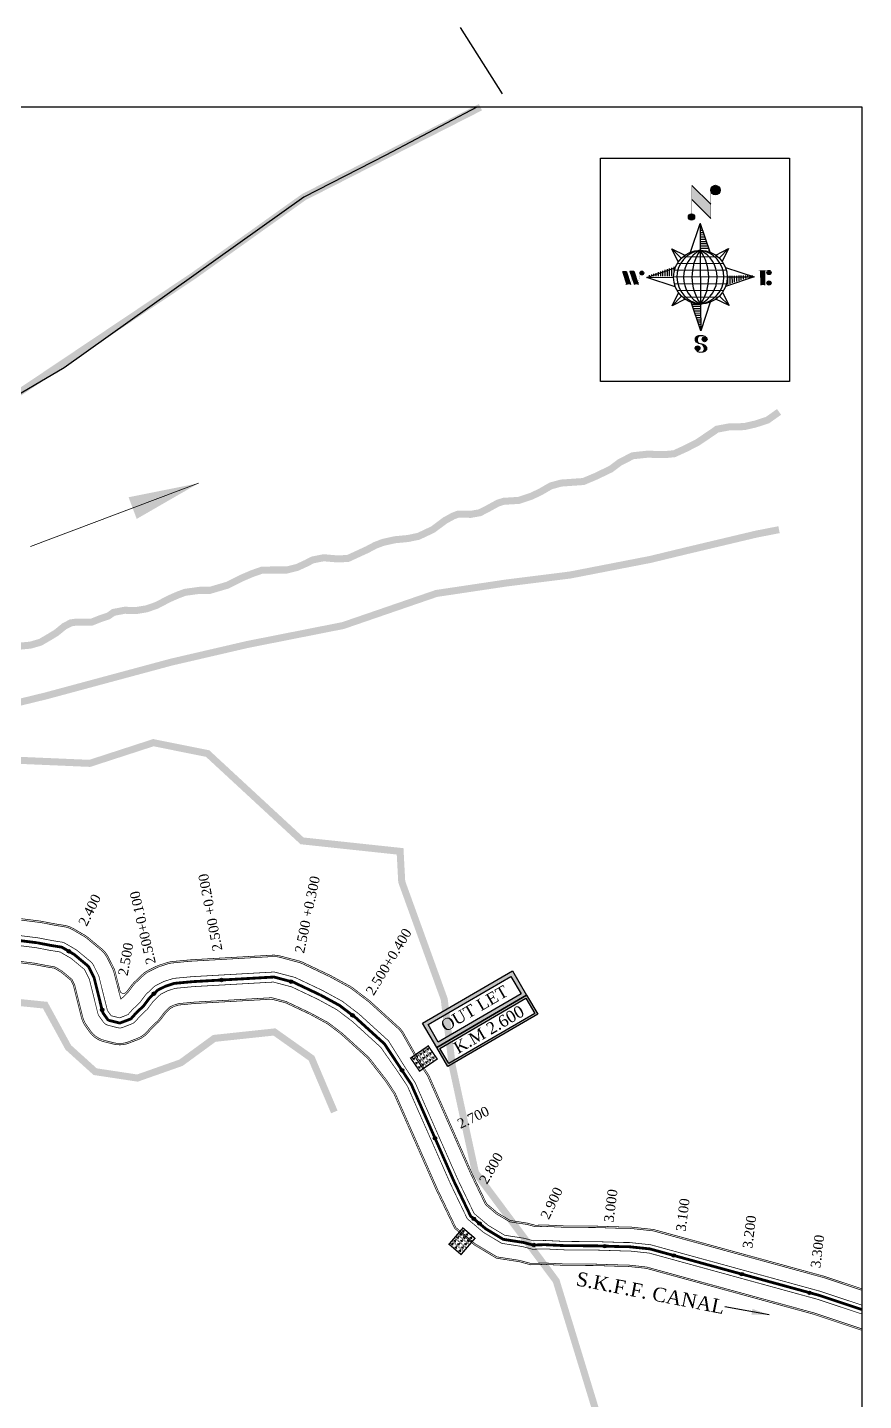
# Model space of a CAD drawing. Header units: inches. Extents: x 315700 to 320440, y 1600699 to 1604147.
# Drawn here: x 319252 to 320440, y 1602196 to 1604147 of the extents above; entities that cross this region are included whole.
import ezdxf

# ---------------------------------------------------------------- set-up
doc = ezdxf.new("R2010")
doc.units = ezdxf.units.IN
doc.header["$MEASUREMENT"] = 0
doc.header["$PDMODE"] = 32
doc.header["$PDSIZE"] = 5
doc.linetypes.add('ACAD_ISO03W100', pattern=[30, 12, -18])
doc.linetypes.add('BORDER', pattern=[1.75, 0.5, -0.25, 0.5, -0.25, 0, -0.25])
for name, color, linetype in [('AQUADUCT', 1, 'Continuous'), ('bed with', 5, 'Continuous'), ('BLOCK', 7, 'Continuous'), ('bord', 1, 'Continuous'), ('C LINE COO', 6, 'Continuous'), ('cahnige', 7, 'Continuous'), ('laying', 4, 'Continuous'), ('lining', 4, 'Continuous'), ('NALA', 4, 'Continuous'), ('top of bund', 1, 'Continuous'), ('VILLAGE BOUNDARY', 6, 'Continuous'), ('WATER_BODY', 4, 'Continuous'), ('ZSTU', 7, 'Continuous')]:
    doc.layers.add(name, color=color, linetype=linetype)
doc.layers.add('VILL_BOUNDARY', color=6, linetype='BORDER', lineweight=30)
doc.styles.add('5mm', font='times.ttf', dxfattribs={"height": 3})
doc.styles.get("Standard").update_dxf_attribs({"font": 'arial.ttf'})
doc.dimstyles.get("Standard").update_dxf_attribs({"dimtxt": 0.18, "dimasz": 0.18, "dimexe": 0.18, "dimexo": 0.0625, "dimgap": 0.09, "dimtad": 0, "dimtih": 1, "dimtoh": 1, "dimdec": 4, "dimzin": 0, "dimdsep": 46, "dimtxsty": 'Standard', "dimcen": 0.09, "dimadec": 0, "dimazin": 0, "dimtfac": 1, "dimtdec": 4, "dimtofl": 0, "dimtmove": 0, "dimatfit": 3, "dimfxl": 1, "dimtolj": 1, "dimtzin": 0, "dimarcsym": 0})
pattern_1 = [(267.297113149, (-8720374.938, 50637915.138), (10.5367255337, -0.497431438), [])]
pattern_2 = [(357.297113149, (-8720374.938, 50637915.138), (0.497431438, 10.5367255337), [])]

# ---------------------------------------------------------------- blocks, each defined once
blk = doc.blocks.new('IN')
at = {"layer": 'ZSTU'}
for points in [[(319839.5, 1602417.4), (319839.6, 1602417.3), (319839.5, 1602417.1), (319839.3, 1602417.3)], [(319839.5, 1602411.6), (319839.6, 1602411.5), (319839.5, 1602411.3), (319839.3, 1602411.5)], [(319839.5, 1602405.5), (319839.6, 1602405.4), (319839.5, 1602405.2), (319839.3, 1602405.4)], [(319839.5, 1602399.3), (319839.6, 1602399.1), (319839.5, 1602398.9), (319839.3, 1602399.1)], [(319846.6, 1602417.4), (319846.8, 1602417.3), (319846.6, 1602417.1), (319846.4, 1602417.3)], [(319846.6, 1602411.6), (319846.8, 1602411.5), (319846.6, 1602411.3), (319846.4, 1602411.5)], [(319846.6, 1602405.5), (319846.8, 1602405.4), (319846.6, 1602405.2), (319846.4, 1602405.4)], [(319846.6, 1602399.3), (319846.8, 1602399.1), (319846.6, 1602398.9), (319846.4, 1602399.1)], [(319853.9, 1602417.4), (319854.1, 1602417.3), (319853.9, 1602417.1), (319853.7, 1602417.3)], [(319853.9, 1602411.6), (319854.1, 1602411.5), (319853.9, 1602411.3), (319853.7, 1602411.5)], [(319853.9, 1602405.5), (319854.1, 1602405.4), (319853.9, 1602405.2), (319853.7, 1602405.4)], [(319853.9, 1602399.3), (319854.1, 1602399.1), (319853.9, 1602398.9), (319853.7, 1602399.1)], [(319839.5, 1602393.2), (319839.6, 1602393), (319839.5, 1602392.8), (319839.3, 1602393)], [(319846.6, 1602393.2), (319846.8, 1602393), (319846.6, 1602392.8), (319846.4, 1602393)], [(319853.9, 1602393.2), (319854.1, 1602393), (319853.9, 1602392.8), (319853.7, 1602393)]]:
    blk.add_hatch(color=4, dxfattribs=at).paths.add_polyline_path(points)
at = {"layer": 'ZSTU', "color": 9, "const_width": 2}
blk.add_lwpolyline([(319836.1, 1602418.7), (319858.6, 1602418.7), (319858.6, 1602388.4), (319836.1, 1602388.4)], close=True, dxfattribs=at)
at = {"layer": 'ZSTU', "color": 8, "const_width": 0.5}
for points in [[(319836.1, 1602413.3), (319858.6, 1602413.3)], [(319836.1, 1602412), (319858.6, 1602412)], [(319836.1, 1602407.2), (319858.6, 1602407.2)], [(319836.1, 1602406.1), (319858.6, 1602406.1)], [(319836.1, 1602400.9), (319858.6, 1602400.9)], [(319836.1, 1602399.9), (319858.6, 1602399.9)], [(319836.1, 1602395), (319858.6, 1602395)], [(319836.1, 1602393.8), (319858.6, 1602393.8)]]:
    blk.add_lwpolyline(points, dxfattribs=at)
at = {"layer": 'ZSTU', "color": 4, "const_width": 0.5}
for points in [[(319839.5, 1602417.1), (319838.5, 1602416.1)], [(319839.5, 1602411.3), (319838.5, 1602410.3)], [(319839.5, 1602405.2), (319838.5, 1602404.2)], [(319839.5, 1602398.9), (319838.5, 1602397.9)], [(319839.5, 1602417.1), (319840.5, 1602416.1)], [(319839.5, 1602414.2), (319839.5, 1602416.7)], [(319839.5, 1602411.3), (319840.5, 1602410.3)], [(319839.5, 1602408.4), (319839.5, 1602410.9)], [(319839.5, 1602405.2), (319840.5, 1602404.2)], [(319839.5, 1602402.3), (319839.5, 1602404.9)], [(319839.5, 1602398.9), (319840.5, 1602397.9)], [(319839.5, 1602396.1), (319839.5, 1602398.6)], [(319846.6, 1602417.1), (319845.6, 1602416.1)], [(319846.6, 1602411.3), (319845.6, 1602410.3)], [(319846.6, 1602405.2), (319845.6, 1602404.2)], [(319846.6, 1602398.9), (319845.6, 1602397.9)], [(319846.6, 1602417.1), (319847.7, 1602416.1)], [(319846.6, 1602411.3), (319847.7, 1602410.3)], [(319846.6, 1602405.2), (319847.7, 1602404.2)], [(319846.6, 1602398.9), (319847.7, 1602397.9)], [(319846.6, 1602414.2), (319846.6, 1602416.7)], [(319846.6, 1602408.4), (319846.6, 1602410.9)], [(319846.6, 1602402.3), (319846.6, 1602404.9)], [(319846.6, 1602396.1), (319846.6, 1602398.6)], [(319853.9, 1602417.1), (319852.9, 1602416.1)], [(319853.9, 1602411.3), (319852.9, 1602410.3)], [(319853.9, 1602405.2), (319852.9, 1602404.2)], [(319853.9, 1602398.9), (319852.9, 1602397.9)], [(319853.9, 1602417.1), (319855, 1602416.1)], [(319853.9, 1602414.2), (319853.9, 1602416.7)], [(319853.9, 1602411.3), (319855, 1602410.3)], [(319853.9, 1602408.4), (319853.9, 1602410.9)], [(319853.9, 1602405.2), (319855, 1602404.2)], [(319853.9, 1602402.3), (319853.9, 1602404.9)], [(319853.9, 1602398.9), (319855, 1602397.9)], [(319853.9, 1602396.1), (319853.9, 1602398.6)], [(319839.5, 1602392.8), (319838.5, 1602391.9)], [(319839.5, 1602392.8), (319840.5, 1602391.8)], [(319839.5, 1602390), (319839.5, 1602392.5)], [(319846.6, 1602392.8), (319845.6, 1602391.9)], [(319846.6, 1602392.8), (319847.7, 1602391.8)], [(319846.6, 1602390), (319846.6, 1602392.5)], [(319853.9, 1602392.8), (319852.9, 1602391.9)], [(319853.9, 1602392.8), (319855, 1602391.8)], [(319853.9, 1602390), (319853.9, 1602392.5)]]:
    blk.add_lwpolyline(points, dxfattribs=at)
at = {"layer": 'ZSTU', "color": 4}
for points in [[(319838.2, 1602415.2), (319838.2, 1602415.8)], [(319838.2, 1602409.4), (319838.2, 1602410)], [(319838.2, 1602403.3), (319838.2, 1602403.9)], [(319838.5, 1602414.2), (319838.5, 1602414.8)], [(319838.5, 1602408.4), (319838.5, 1602409)], [(319838.5, 1602402.3), (319838.5, 1602402.9)], [(319838.7, 1602409.4), (319838.7, 1602410)], [(319838.7, 1602403.3), (319838.7, 1602403.9)], [(319839.5, 1602417.4), (319839.6, 1602417.3), (319839.5, 1602417.1), (319839.3, 1602417.3), (319839.5, 1602417.4)], [(319839.5, 1602411.6), (319839.6, 1602411.5), (319839.5, 1602411.3), (319839.3, 1602411.5), (319839.5, 1602411.6)], [(319839.5, 1602405.5), (319839.6, 1602405.4), (319839.5, 1602405.2), (319839.3, 1602405.4), (319839.5, 1602405.5)], [(319839.5, 1602399.3), (319839.6, 1602399.1), (319839.5, 1602398.9), (319839.3, 1602399.1), (319839.5, 1602399.3)], [(319840, 1602415.2), (319840, 1602415.8)], [(319840, 1602409.4), (319840, 1602410)], [(319840, 1602403.3), (319840, 1602403.9)], [(319840.4, 1602414.3), (319840.4, 1602414.9)], [(319840.4, 1602408.5), (319840.4, 1602409.1)], [(319840.4, 1602402.4), (319840.4, 1602403)], [(319840.7, 1602415.3), (319840.7, 1602415.9)], [(319840.7, 1602409.5), (319840.7, 1602410.1)], [(319840.7, 1602403.4), (319840.7, 1602404)], [(319845.4, 1602415.2), (319845.4, 1602415.8)], [(319845.4, 1602409.4), (319845.4, 1602410)], [(319845.4, 1602403.3), (319845.4, 1602403.9)], [(319845.6, 1602414.2), (319845.6, 1602414.8)], [(319845.6, 1602408.4), (319845.6, 1602409)], [(319845.6, 1602402.3), (319845.6, 1602402.9)], [(319845.8, 1602415.2), (319845.8, 1602415.7)], [(319845.8, 1602409.4), (319845.8, 1602410)], [(319845.8, 1602403.3), (319845.8, 1602403.9)], [(319846.6, 1602417.4), (319846.8, 1602417.3), (319846.6, 1602417.1), (319846.4, 1602417.3), (319846.6, 1602417.4)], [(319846.6, 1602411.6), (319846.8, 1602411.5), (319846.6, 1602411.3), (319846.4, 1602411.5), (319846.6, 1602411.6)], [(319846.6, 1602405.5), (319846.8, 1602405.4), (319846.6, 1602405.2), (319846.4, 1602405.4), (319846.6, 1602405.5)], [(319846.6, 1602399.3), (319846.8, 1602399.1), (319846.6, 1602398.9), (319846.4, 1602399.1), (319846.6, 1602399.3)], [(319847.1, 1602415.2), (319847.1, 1602415.8)], [(319847.1, 1602409.4), (319847.1, 1602410)], [(319847.1, 1602403.3), (319847.1, 1602403.9)], [(319847.5, 1602414.3), (319847.5, 1602414.9)], [(319847.5, 1602408.5), (319847.5, 1602409.1)], [(319847.5, 1602402.4), (319847.5, 1602403)], [(319847.8, 1602415.3), (319847.8, 1602415.9)], [(319847.8, 1602409.5), (319847.8, 1602410.1)], [(319847.8, 1602403.4), (319847.8, 1602404)], [(319852.6, 1602415.2), (319852.6, 1602415.8)], [(319852.6, 1602409.4), (319852.6, 1602410)], [(319852.6, 1602403.3), (319852.6, 1602403.9)], [(319852.9, 1602414.2), (319852.9, 1602414.8)], [(319852.9, 1602408.4), (319852.9, 1602409)], [(319852.9, 1602402.3), (319852.9, 1602402.9)], [(319853.1, 1602415.2), (319853.1, 1602415.7)], [(319853.1, 1602409.4), (319853.1, 1602410)], [(319853.1, 1602403.3), (319853.1, 1602403.9)], [(319853.9, 1602417.4), (319854.1, 1602417.3), (319853.9, 1602417.1), (319853.7, 1602417.3), (319853.9, 1602417.4)], [(319853.9, 1602411.6), (319854.1, 1602411.5), (319853.9, 1602411.3), (319853.7, 1602411.5), (319853.9, 1602411.6)], [(319853.9, 1602405.5), (319854.1, 1602405.4), (319853.9, 1602405.2), (319853.7, 1602405.4), (319853.9, 1602405.5)], [(319853.9, 1602399.3), (319854.1, 1602399.1), (319853.9, 1602398.9), (319853.7, 1602399.1), (319853.9, 1602399.3)], [(319854.4, 1602415.2), (319854.4, 1602415.8)], [(319854.4, 1602409.4), (319854.4, 1602410)], [(319854.4, 1602403.3), (319854.4, 1602403.9)], [(319854.8, 1602414.3), (319854.8, 1602414.9)], [(319854.8, 1602408.5), (319854.8, 1602409.1)], [(319854.8, 1602402.4), (319854.8, 1602403)], [(319855.1, 1602415.3), (319855.1, 1602415.9)], [(319855.1, 1602409.5), (319855.1, 1602410.1)], [(319855.1, 1602403.4), (319855.1, 1602404)], [(319838.2, 1602397), (319838.2, 1602397.6)], [(319838.2, 1602391), (319838.2, 1602391.6)], [(319838.5, 1602396.1), (319838.5, 1602396.7)], [(319838.5, 1602390), (319838.5, 1602390.6)], [(319838.7, 1602397), (319838.7, 1602397.6)], [(319838.7, 1602390.9), (319838.7, 1602391.5)], [(319839.5, 1602393.2), (319839.6, 1602393), (319839.5, 1602392.8), (319839.3, 1602393), (319839.5, 1602393.2)], [(319840, 1602397), (319840, 1602397.6)], [(319840, 1602391), (319840, 1602391.6)], [(319840.4, 1602396.2), (319840.4, 1602396.7)], [(319840.4, 1602390.1), (319840.4, 1602390.7)], [(319840.7, 1602397.1), (319840.7, 1602397.7)], [(319840.7, 1602391.1), (319840.7, 1602391.7)], [(319845.4, 1602397), (319845.4, 1602397.6)], [(319845.4, 1602391), (319845.4, 1602391.6)], [(319845.6, 1602396.1), (319845.6, 1602396.7)], [(319845.6, 1602390), (319845.6, 1602390.6)], [(319845.8, 1602397), (319845.8, 1602397.6)], [(319845.8, 1602390.9), (319845.8, 1602391.5)], [(319846.6, 1602393.2), (319846.8, 1602393), (319846.6, 1602392.8), (319846.4, 1602393), (319846.6, 1602393.2)], [(319847.1, 1602397), (319847.1, 1602397.6)], [(319847.1, 1602391), (319847.1, 1602391.6)], [(319847.5, 1602396.2), (319847.5, 1602396.7)], [(319847.5, 1602390.1), (319847.5, 1602390.7)], [(319847.8, 1602397.1), (319847.8, 1602397.7)], [(319847.8, 1602391.1), (319847.8, 1602391.7)], [(319852.6, 1602397), (319852.6, 1602397.6)], [(319852.6, 1602391), (319852.6, 1602391.6)], [(319852.9, 1602396.1), (319852.9, 1602396.7)], [(319852.9, 1602390), (319852.9, 1602390.6)], [(319853.1, 1602397), (319853.1, 1602397.6)], [(319853.1, 1602390.9), (319853.1, 1602391.5)], [(319853.9, 1602393.2), (319854.1, 1602393), (319853.9, 1602392.8), (319853.7, 1602393), (319853.9, 1602393.2)], [(319854.4, 1602397), (319854.4, 1602397.6)], [(319854.4, 1602391), (319854.4, 1602391.6)], [(319854.8, 1602396.2), (319854.8, 1602396.7)], [(319854.8, 1602390.1), (319854.8, 1602390.7)], [(319855.1, 1602397.1), (319855.1, 1602397.7)], [(319855.1, 1602391.1), (319855.1, 1602391.7)]]:
    blk.add_lwpolyline(points, dxfattribs=at)
blk = doc.blocks.new('*X42')
at = {"color": 0, "linetype": 'Continuous'}
for p, q in [((6321.56, 239.21), (6322.58, 240.23)), ((6321.57, 239.39), (6322.52, 240.35)), ((6321.58, 239.58), (6322.47, 240.46)), ((6321.59, 239.95), (6322.35, 240.7)), ((6321.59, 239.76), (6322.41, 240.58)), ((6321.6, 240.13), (6322.29, 240.82)), ((6321.61, 240.32), (6322.32, 241.03)), ((6321.62, 240.5), (6322.34, 241.22)), ((6321.67, 239.14), (6322.64, 240.11)), ((6321.76, 239.05), (6322.69, 239.99)), ((6321.77, 240.83), (6322.36, 241.41)), ((6321.84, 238.96), (6322.78, 239.9)), ((6321.93, 238.86), (6322.87, 239.81)), ((6322.01, 238.77), (6322.96, 239.72)), ((6322.08, 241.31), (6322.37, 241.61)), ((6322.1, 238.68), (6323.05, 239.64)), ((6322.18, 238.59), (6323.14, 239.55)), ((6322.27, 238.5), (6323.23, 239.46)), ((6322.41, 238.46), (6323.32, 239.37)), ((6322.54, 238.41), (6323.44, 239.31)), ((6322.67, 238.37), (6323.56, 239.26)), ((6322.8, 238.32), (6323.68, 239.2)), ((6322.93, 238.28), (6323.8, 239.15)), ((6323.06, 238.23), (6323.92, 239.09)), ((6323.19, 238.18), (6324.04, 239.03)), ((6323.33, 238.15), (6324.16, 238.98)), ((6323.5, 238.14), (6324.28, 238.92)), ((6323.67, 238.13), (6324.39, 238.85)), ((6323.83, 238.12), (6324.56, 238.84)), ((6324.1, 238.21), (6324.73, 238.84)), ((6324.34, 238.27), (6324.9, 238.83)), ((6324.59, 238.34), (6325.07, 238.82)), ((6324.83, 238.41), (6325.24, 238.81)), ((6325.08, 238.48), (6325.41, 238.81)), ((6325.4, 238.63), (6325.57, 238.8))]:
    blk.add_line(p, q, dxfattribs=at)
blk = doc.blocks.new('*X41')
at = {"color": 0, "linetype": 'Continuous'}
for p, q in [((6324.43, 240.3), (6324.53, 240.41)), ((6324.56, 240.26), (6324.76, 240.46)), ((6324.7, 240.22), (6325, 240.52)), ((6324.83, 240.18), (6325.23, 240.57)), ((6324.97, 240.14), (6325.45, 240.62)), ((6325.1, 240.1), (6325.63, 240.62)), ((6325.23, 240.05), (6325.8, 240.62)), ((6325.34, 239.97), (6325.98, 240.62)), ((6325.44, 239.9), (6326.1, 240.56)), ((6325.54, 239.83), (6326.22, 240.51)), ((6325.65, 239.75), (6326.35, 240.46)), ((6325.75, 239.68), (6326.47, 240.4)), ((6325.85, 239.61), (6326.59, 240.35)), ((6325.95, 239.53), (6326.72, 240.3)), ((6326.04, 239.44), (6326.84, 240.24)), ((6326.12, 239.35), (6326.96, 240.19)), ((6326.21, 239.25), (6327.06, 240.1)), ((6326.29, 239.16), (6327.14, 240.01)), ((6326.38, 239.07), (6327.22, 239.91)), ((6326.46, 238.98), (6327.3, 239.81)), ((6326.55, 238.89), (6327.38, 239.72)), ((6326.63, 238.8), (6327.46, 239.62)), ((6326.72, 238.7), (6327.54, 239.52)), ((6326.79, 238.6), (6327.62, 239.43)), ((6326.79, 236.48), (6327.35, 237.04)), ((6326.84, 238.47), (6327.7, 239.33)), ((6326.88, 238.34), (6327.78, 239.23)), ((6326.92, 236.78), (6327.58, 237.45)), ((6326.93, 238.21), (6327.85, 239.13)), ((6326.98, 238.08), (6327.85, 238.95)), ((6327, 237.93), (6327.84, 238.77)), ((6327.01, 237.76), (6327.84, 238.59)), ((6327.02, 237.6), (6327.84, 238.41)), ((6327.03, 237.43), (6327.83, 238.23)), ((6327.04, 237.26), (6327.83, 238.05)), ((6327.05, 237.09), (6327.81, 237.85))]:
    blk.add_line(p, q, dxfattribs=at)
blk = doc.blocks.new('H')
at = {"layer": 'bord', "extrusion": (0.000427885, 0.004792, 0.999988)}
h = blk.add_hatch(dxfattribs=at)
h.set_pattern_fill('LINE', color=8, scale=84.387686, angle=-2.70289, style=0)
h.set_pattern_definition(pattern_2)
h.paths.add_polyline_path([(-492.5, 785.6, -0.090992), (-448, 775.2), (-486.5, 912)])
h = blk.add_hatch(dxfattribs=at)
h.set_pattern_fill('LINE', color=8, scale=84.387686, angle=-92.70289, style=0)
h.set_pattern_definition(pattern_1)
h.paths.add_polyline_path([(-624.9, 665.1, -0.090992), (-614.5, 709.6), (-751.3, 671.1)])
h = blk.add_hatch(dxfattribs=at)
h.set_pattern_fill('LINE', color=8, scale=84.387686, angle=-92.70289, style=0)
h.set_pattern_definition(pattern_1)
h.paths.add_polyline_path([(-245.6, 647.2), (-372, 653.2, -0.090992), (-382.4, 608.7)])
h = blk.add_hatch(dxfattribs=at)
h.set_pattern_fill('LINE', color=8, scale=84.387686, angle=-2.70289, style=0)
h.set_pattern_definition(pattern_2)
h.paths.add_polyline_path([(-504.4, 532.7, -0.090992), (-548.9, 543.1), (-510.4, 406.3)])
for p, q in [((-516.2, 1087.1, -1217.1), (-431.5, 994, -1216.7)), ((-519.4, 1020.4, -1216.8), (-434.7, 927.3, -1216.4)), ((-538.3, 773.7, -1215.6), (-487, 906.2, -1216.3)), ((-487, 906.2, -1216.3), (-493, 779.8, -1215.7)), ((-487, 906.2, -1216.3), (-448.5, 769.4, -1215.7)), ((-626.7, 793.8, -1215.7), (-566.8, 760.2, -1215.6)), ((-626.7, 793.8, -1215.7), (-584.1, 747, -1215.5)), ((-598.9, 731, -1215.4), (-626.7, 793.8, -1215.7)), ((-421.3, 753.3, -1215.6), (-358.5, 781.1, -1215.7)), ((-358.5, 781.1, -1215.7), (-405.3, 738.5, -1215.5)), ((-358.5, 781.1, -1215.7), (-392.1, 721.2, -1215.4)), ((-864.7, 700.9, -1215.1), (-846.9, 637.7, -1214.9)), ((-846.9, 700.1, -1215.1), (-829.1, 636.9, -1214.9)), ((-829.1, 699.2, -1215.2), (-811.3, 636, -1214.9)), ((-829.1, 699.2, -1215.2), (-811.3, 698.4, -1215.2)), ((-811.3, 698.4, -1215.2), (-793.5, 635.2, -1214.9)), ((-751.8, 665.3, -1215), (-615, 703.8, -1215.3)), ((-751.8, 665.3, -1215), (-625.4, 659.3, -1215)), ((-619.3, 614, -1214.8), (-751.8, 665.3, -1215)), ((-378.6, 692.6, -1215.3), (-246.1, 641.4, -1215.1)), ((-372.5, 647.4, -1215.1), (-246.1, 641.4, -1215.1)), ((-213.5, 669.3, -1215.3), (-216.7, 600.8, -1214.9)), ((-197.2, 599.9, -1214.9), (-193.9, 668.4, -1215.3)), ((-639.4, 525.6, -1214.4), (-605.8, 585.5, -1214.7)), ((-246.1, 641.4, -1215.1), (-382.9, 602.9, -1214.9)), ((-639.4, 525.6, -1214.4), (-592.6, 568.1, -1214.6)), ((-576.6, 553.3, -1214.6), (-639.4, 525.6, -1214.4)), ((-510.9, 400.5, -1213.9), (-549.4, 537.2, -1214.5)), ((-459.6, 533, -1214.5), (-510.9, 400.5, -1213.9)), ((-504.9, 526.9, -1214.5), (-510.9, 400.5, -1213.9)), ((-371.2, 512.9, -1214.5), (-431.1, 546.5, -1214.6)), ((-371.2, 512.9, -1214.5), (-413.8, 559.7, -1214.7)), ((-399, 575.7, -1214.7), (-371.2, 512.9, -1214.5))]:
    blk.add_line(p, q, dxfattribs=at)
at = {"layer": 'bord', "color": 8, "linetype": 'ByBlock', "extrusion": (0.000427885, 0.004792, 0.999988)}
for p, q in [((-493, 779.8, -1215.7), (-504.9, 526.9, -1214.5)), ((-386.5, 711.4, -1215.4), (-605.5, 721.7, -1215.4)), ((-410.8, 744.2, -1215.5), (-578.1, 752.1, -1215.5)), ((-372.5, 647.4, -1215.1), (-625.4, 659.3, -1215)), ((-375, 679.2, -1215.3), (-619.9, 690.7, -1215.2)), ((-378, 615.9, -1214.9), (-622.9, 627.5, -1214.9)), ((-392.4, 584.9, -1214.8), (-611.4, 595.3, -1214.7)), ((-419.8, 554.6, -1214.6), (-587.1, 562.5, -1214.6))]:
    blk.add_line(p, q, dxfattribs=at)
at = {"layer": 'bord', "extrusion": (0.000427885, 0.004792, 0.999988), "elevation": -1212.1}
for points, const_width in [([(-522, 959.6), (-515.7, 1092.9)], 1.61), ([(-434.2, 933.1), (-427.9, 1066.5)], 1.61), ([(-870.1, 707), (-846.4, 705.9)], 0.642), ([(-828.6, 642.7), (-821, 678)], 0.642), ([(-793, 641), (-781.6, 693.9)], 0.642), ([(-222.7, 675.6), (-173.8, 673.3)], 0.706), ([(-828.6, 642.7), (-855.2, 643.9)], 0.642), ([(-810.8, 641.8), (-784.1, 640.6)], 0.642), ([(-177.1, 604.8), (-226, 607.1)], 0.706), ([(-194.8, 644.8), (-185, 644.4)], 0.706)]:
    blk.add_lwpolyline(points, dxfattribs=dict(at, const_width=const_width))
for points, const_width in [([(-413.7, 1073.1, 1), (-397.6, 1057.7, 1)], 22.3), ([(-530.3, 949.5, 1), (-519.6, 939.3, 1)], 14.8), ([(-775.9, 696.6, 1), (-769.5, 690.4, 1)], 8.9), ([(-177.8, 666.9, 1), (-170.8, 660.1, 1)], 9.79), ([(-180.1, 618, 1), (-173.1, 611.2, 1)], 9.79), ([(-525.2, 321.6, 1), (-533.4, 328.9, 1)], 11.1), ([(-489.8, 361.7, 1), (-498.1, 369.1, 1)], 11.1)]:
    blk.add_lwpolyline(points, format="xyb", close=True, dxfattribs=dict(at, const_width=const_width))
for points in [[(-537, 317.4), (-530.7, 310.5), (-519.8, 306.8), (-504.9, 306.9), (-493.9, 310), (-486.3, 317.7), (-486.5, 325.8), (-490.6, 333.3), (-493.5, 336.2), (-502.8, 340.9), (-522.5, 347.3), (-530.4, 351.6), (-533.7, 354.6), (-537.4, 362.6), (-537, 373.4), (-530, 380.7), (-520, 384.1), (-503.5, 384.2), (-492.5, 379.9), (-487.1, 373.3)], [(-522.5, 347.6), (-526.2, 353.8), (-527.8, 360.6), (-527.9, 370.6), (-525.9, 375.5), (-521.3, 381.2), (-514.5, 384.4)], [(-504.9, 306.9), (-499, 312.4), (-497, 319.4), (-497.5, 326.5), (-501.2, 335.4), (-509.2, 343.2)]]:
    blk.add_lwpolyline(points, dxfattribs=at)
at = {"layer": 'bord', "extrusion": (0.000427885, 0.004792, 0.999988)}
for centre, radius in [((-405.6, 1065.4, -1212.1), 22.3), ((-525, 944.4, -1212.1), 14.8), ((-498.4, 659.1, -1212.1), 126.6), ((-772.7, 693.5, -1212.1), 8.9), ((-174.3, 663.5, -1212.1), 9.79), ((-176.6, 614.6, -1212.1), 9.79), ((-529.3, 325.2, -1212.1), 11.1), ((-494, 365.4, -1212.1), 11.1)]:
    blk.add_circle(centre, radius, dxfattribs=at)
at = {"layer": 'bord', "color": 8, "linetype": 'ByBlock', "extrusion": (0.000427885, 0.004792, 0.999988)}
for centre, radius, start, end in [((-481.5, 658.3, -1212.1), 127.7, 94.92536, 259.66906), ((-436.8, 656.2, -1212.1), 140.8, 113.28644, 241.30798), ((-315.9, 650.5, -1212.1), 222.3, 142.58916, 212.00526), ((-560.1, 662.1, -1212.1), 140.8, 293.28644, 61.30798), ((-681, 667.8, -1212.1), 222.3, 322.58916, 32.00526), ((-515.4, 659.9, -1212.1), 127.7, 274.92536, 79.66906)]:
    blk.add_arc(centre, radius, start, end, dxfattribs=at)
at = {"layer": 'bord', "extrusion": (0.000427885, 0.004792, 0.999988)}
for points in [[(-515.7, 1092.9, -1212.1), (-431, 999.8, -1212.1), (-518.9, 1026.2, -1212.1), (-434.2, 933.1, -1212.1)], [(-864.1, 706.7, -1212.1), (-846.4, 705.9, -1212.1), (-846.3, 643.5, -1212.1), (-828.6, 642.7, -1212.1)], [(-828.6, 705, -1212.1), (-810.8, 704.2, -1212.1), (-810.8, 641.8, -1212.1), (-793, 641, -1212.1)], [(-193.4, 674.2, -1212.1), (-196.6, 605.7, -1212.1), (-213, 675.1, -1212.1), (-216.2, 606.7, -1212.1)]]:
    blk.add_solid(points, dxfattribs=at)
at = {"layer": 'bord', "extrusion": (0.000427885, 0.004792, 0.999988), "xscale": 7.977342409717546, "yscale": 7.977342408231451, "zscale": 7.977342408476333, "rotation": 138.0840426661453}
for name, p in [('*X41', (38300.5, -31929.4, -1212.1)), ('*X42', (38314.4, -31950.9, -1212.1))]:
    blk.add_blockref(name, p, dxfattribs=at)
blk = doc.blocks.new('KKKK')
at = {"layer": 'cahnige', "color": 1, "style": '5mm'}
blk.add_text('S.K.F.F. CANAL', height=20, rotation=19.1758, dxfattribs=at).set_placement((317677.4, 1602113.8))
at = {"layer": 'ZSTU', "color": 1}
blk.add_leader([(317936.6, 1602216.4), (317876.5, 1602194.2)], dimstyle='Standard', override={"dimasz": 25, "dimgap": 0.09, "dimtad": 0}, dxfattribs=at)

msp = doc.modelspace()

# ---------------------------------------------------------------- hatches: boundary and pattern name
at = {"layer": 'C LINE COO'}
h = msp.add_hatch(color=135, dxfattribs=at)
h.set_gradient(color1=(141, 177, 78), color2=(107, 135, 59), one_color=1, tint=0.38)
h.paths.add_polyline_path([(319820.9, 1602730.3), (319938.6, 1602798.8), (319953.1, 1602774), (319835.4, 1602705.4)], flags=16)
h.paths.add_polyline_path([(319813.1, 1602732.4), (319940.6, 1602806.7), (319960.9, 1602771.9), (319833.3, 1602697.6)])
h = msp.add_hatch(color=200, dxfattribs=at)
h.paths.add_polyline_path([(319837.5, 1602696.5), (319959.8, 1602767.8), (319972.4, 1602746), (319850.1, 1602674.8)], flags=16)
h.paths.add_polyline_path([(319833.3, 1602697.6), (319960.9, 1602771.9), (319976.6, 1602744.9), (319849.1, 1602670.6)])

# ---------------------------------------------------------------- linework, layer by layer
at = {"layer": 'bed with', "const_width": 1}
for points in [[(319788.7, 1602668.7), (319765.2, 1602706.2, 0.062315), (319763.3, 1602708.4), (319722.6, 1602745.4, 0.021794), (319721.8, 1602746), (319699.6, 1602762.9, 0.037851), (319698.1, 1602763.9), (319671.1, 1602778.6, 0.014074), (319670.5, 1602778.9), (319633, 1602796.7, 0.045916), (319630.9, 1602797.5), (319604.3, 1602804.5, 0.079124), (319600.6, 1602804.9), (319486.2, 1602798.4, 0.009172), (319485.8, 1602798.4), (319460.1, 1602796, 0.054461), (319457.5, 1602795.4), (319446.2, 1602791.8, 0.038735), (319444.4, 1602791.1), (319434.2, 1602785.9, 0.073376), (319431.3, 1602783.9), (319420.4, 1602773.6, 0.042603), (319419, 1602772), (319411.2, 1602761.6), (319401.3, 1602752.1, 0.020246), (319400.6, 1602751.4), (319394.4, 1602744.5), (319382.4, 1602739.8), (319370.4, 1602742.9), (319365.2, 1602750.2), (319353.2, 1602798.3, 0.054886), (319352.2, 1602800.8), (319345, 1602815.3, 0.103487), (319341.9, 1602819.2), (319322.5, 1602835.3, 0.040802), (319320.9, 1602836.5), (319304.8, 1602845.9, 0.093159), (319300.6, 1602847.4), (319286.9, 1602849.6), (319267.2, 1602853.4, 0.016452), (319266.4, 1602853.5), (319240, 1602856.8, 0.010202)], [(319778.7, 1602662.1), (319753.5, 1602698.1), (319713.2, 1602734.8), (319691.1, 1602751.5), (319664.4, 1602766.1), (319627.1, 1602783.8), (319601, 1602790.7), (319487, 1602784.2), (319461.6, 1602781.8), (319450.7, 1602778.3), (319440.8, 1602773.4), (319430.3, 1602763.4), (319422.5, 1602752.9, -0.041639), (319421.1, 1602751.4), (319411.2, 1602741.9), (319404.7, 1602734.6, -0.119999), (319400, 1602731.4), (319386.9, 1602726.3, -0.154127), (319379.6, 1602725.9), (319366.2, 1602729.3, -0.17923), (319359.3, 1602734), (319353.4, 1602742.3, -0.092885), (319351.5, 1602746.4), (319339.5, 1602794.6), (319332.5, 1602808.6), (319313.6, 1602824.3), (319298, 1602833.4), (319284.6, 1602835.6, -0.007708), (319284.2, 1602835.6), (319264.5, 1602839.4), (319238.3, 1602842.7)]]:
    msp.add_lwpolyline(points, format="xyb", dxfattribs=at)
for points in [[(320437.7, 1602319), (320374.7, 1602339.9), (320134.9, 1602405.7), (320106.4, 1602408.7), (320099.3, 1602408.7), (320058, 1602410), (320015.8, 1602410.2), (319986.6, 1602411.6), (319969.3, 1602411.1), (319955, 1602414.9), (319925.6, 1602419.5), (319899.4, 1602435.2), (319876.5, 1602454.5), (319852.2, 1602505.1), (319791.7, 1602642.4), (319778.7, 1602662.1)], [(320437.7, 1602331.6), (320378.1, 1602351.4), (320137.1, 1602417.5), (320107.1, 1602420.7), (320099.5, 1602420.7), (320058.2, 1602422), (320016.1, 1602422.2), (319986.7, 1602423.6), (319970.7, 1602423.1), (319957.5, 1602426.7), (319929.7, 1602431), (319906.4, 1602445), (319886.2, 1602462), (319863.1, 1602510.1), (319802.3, 1602648.1), (319788.7, 1602668.7)]]:
    msp.add_lwpolyline(points, dxfattribs=at)
at = {"layer": 'BLOCK', "color": 4}
for p in [(319310.6, 1602834.3), (319527.3, 1602793.6), (319626.3, 1602791.3), (319431.4, 1602774.3), (319357.6, 1602751.3), (319713.6, 1602743.4), (319830.6, 1602569), (319885.9, 1602454.4), (319971.1, 1602417.1), (320072, 1602415.5), (320170.1, 1602402.2), (320266.6, 1602375.8), (320363, 1602349.3)]:
    msp.add_point(p, dxfattribs=at)
at = {"layer": 'C LINE COO', "const_width": 4}
msp.add_lwpolyline([(319783.7, 1602665.4), (319759.3, 1602702.2, 0.062315), (319758.5, 1602703.2), (319717.9, 1602740.1, 0.021794), (319717.5, 1602740.4), (319695.3, 1602757.3, 0.037851), (319694.7, 1602757.7), (319667.7, 1602772.4, 0.014074), (319667.4, 1602772.5), (319629.9, 1602790.3, 0.045916), (319629.1, 1602790.6), (319602.5, 1602797.7, 0.079124), (319601, 1602797.8), (319486.6, 1602791.3, 0.009172), (319486.4, 1602791.3), (319460.7, 1602788.9, 0.054461), (319459.7, 1602788.7), (319448.4, 1602785, 0.038735), (319447.6, 1602784.7), (319437.3, 1602779.6, 0.073376), (319436.1, 1602778.7), (319425.3, 1602768.4, 0.042603), (319424.7, 1602767.8), (319416.8, 1602757.2, -0.041639), (319416.2, 1602756.5), (319406.2, 1602747, 0.020246), (319405.9, 1602746.7), (319399.4, 1602739.4, -0.119999), (319397.5, 1602738), (319384.3, 1602733, -0.154127), (319381.3, 1602732.8), (319367.9, 1602736.2, -0.17923), (319365.1, 1602738.1), (319359.2, 1602746.4, -0.092885), (319358.4, 1602748.1), (319346.3, 1602796.6, 0.054886), (319345.9, 1602797.6), (319338.6, 1602812.1, 0.103487), (319337.3, 1602813.7), (319318, 1602829.9, 0.040802), (319317.3, 1602830.3), (319301.2, 1602839.8, 0.093159), (319299.5, 1602840.4), (319285.7, 1602842.6, -0.007708), (319285.6, 1602842.6), (319265.8, 1602846.4, 0.016452), (319265.5, 1602846.5), (319239.1, 1602849.8, 0.010202)], format="xyb", dxfattribs=at)
at = {"layer": 'C LINE COO', "color": 105}
for points in [[(319813.1, 1602732.4), (319940.6, 1602806.7), (319960.9, 1602771.9), (319833.3, 1602697.6)], [(319820.9, 1602730.3), (319938.6, 1602798.8), (319953.1, 1602774), (319835.4, 1602705.4)]]:
    msp.add_lwpolyline(points, close=True, dxfattribs=at)
at = {"layer": 'C LINE COO', "const_width": 4}
msp.add_lwpolyline([(320437.7, 1602325.3), (320376.4, 1602345.7), (320136, 1602411.6), (320106.7, 1602414.7), (320099.4, 1602414.7), (320058.1, 1602416), (320016, 1602416.2), (319986.6, 1602417.6), (319970, 1602417.1), (319956.2, 1602420.8), (319927.6, 1602425.2), (319902.9, 1602440.1), (319881.3, 1602458.2), (319857.7, 1602507.6), (319797, 1602645.3), (319783.7, 1602665.4)], dxfattribs=at)
at = {"layer": 'C LINE COO', "color": 6}
for p in [(319783.7, 1602665.4), (319893.8, 1602447.8)]:
    msp.add_point(p, dxfattribs=at)
at = {"layer": 'laying', "color": 0}
msp.add_lwpolyline([(315735.2, 1600708.6), (320437.7, 1600708.6), (320437.7, 1604033.6), (315735.2, 1604033.6), (315735.2, 1600708.6)], dxfattribs=at)
at = {"layer": 'lining', "const_width": 1}
for points in [[(319805.4, 1602679.8), (319783.7, 1602718.3, 0.062315), (319778.1, 1602724.8), (319737.5, 1602761.7, 0.021794), (319735.2, 1602763.6), (319713, 1602780.5, 0.037851), (319708.6, 1602783.3), (319681.7, 1602798, 0.014074), (319679.9, 1602798.9), (319642.4, 1602816.7, 0.045916), (319636.5, 1602818.8), (319610, 1602825.9, 0.079124), (319599.3, 1602826.9), (319484.9, 1602820.4, 0.009172), (319483.7, 1602820.4), (319458, 1602817.9, 0.054461), (319450.7, 1602816.5), (319439.4, 1602812.8, 0.038735), (319434.5, 1602810.8), (319424.2, 1602805.6, 0.073376), (319416.1, 1602799.9), (319405.2, 1602789.6, 0.042603), (319401.3, 1602785.2), (319394.6, 1602776.2), (319386, 1602768, 0.020246), (319384.1, 1602766.1), (319384, 1602767.2), (319374.6, 1602803.7, 0.054886), (319372, 1602810.7), (319364.7, 1602825.2, 0.103487), (319356, 1602836.2), (319336.6, 1602852.3, 0.040802), (319332.1, 1602855.5), (319316, 1602864.9, 0.093159), (319304.1, 1602869.2), (319290.7, 1602871.3), (319271.3, 1602875.1, 0.016452), (319269.1, 1602875.4), (319242.7, 1602878.7, 0.010202)], [(319762, 1602651.1), (319736.7, 1602683.6), (319699, 1602717.8), (319679.1, 1602733), (319654.3, 1602746.4), (319619.4, 1602763), (319598.8, 1602768.5), (319488.7, 1602762.2), (319466.1, 1602760.1), (319459.1, 1602757.8), (319453.6, 1602755.1), (319446.8, 1602748.6), (319440.1, 1602739.7, -0.041639), (319436.4, 1602735.4), (319427.1, 1602726.5), (319421.2, 1602720, -0.119999), (319407.9, 1602710.8), (319394.8, 1602705.7, -0.154127), (319374.2, 1602704.5), (319360.8, 1602707.9, -0.17923), (319341.2, 1602721.3), (319335.4, 1602729.6, -0.092885), (319330.1, 1602741), (319318.6, 1602786.9), (319314.8, 1602794.5), (319300.8, 1602806.2), (319290.4, 1602812.3), (319281.1, 1602813.8, -0.007708), (319280.1, 1602814), (319261.1, 1602817.6), (319236, 1602820.7)]]:
    msp.add_lwpolyline(points, format="xyb", dxfattribs=at)
for points in [[(320437.7, 1602352.7), (320383.9, 1602370.6), (320140.9, 1602437.2), (320108.2, 1602440.7), (320099.8, 1602440.7), (320058.6, 1602442), (320016.6, 1602442.2), (319986.8, 1602443.6), (319973.1, 1602443.2), (319961.6, 1602446.3), (319936.7, 1602450.1), (319918, 1602461.3), (319902.4, 1602474.5), (319881.3, 1602518.5), (319819.9, 1602657.8), (319805.4, 1602679.8)], [(320437.7, 1602297.9), (320368.9, 1602320.8), (320131.2, 1602385.9), (320105.3, 1602388.7), (320098.9, 1602388.7), (320057.7, 1602390), (320015.3, 1602390.2), (319986.4, 1602391.6), (319966.9, 1602391), (319950.9, 1602395.3), (319918.6, 1602400.3), (319887.7, 1602418.9), (319860.3, 1602442), (319834, 1602496.8), (319774.1, 1602632.8), (319762, 1602651.1)]]:
    msp.add_lwpolyline(points, dxfattribs=at)
at = {"layer": 'NALA', "color": 5, "const_width": 10}
for points in [[(317156, 1602736), (317980.6, 1603050.9), (318391.9, 1603225.3), (318653.8, 1603295.4), (319210, 1603608.2), (319487.9, 1603794.4), (319644.4, 1603906), (319895.3, 1604033.6)], [(319241.4, 1603268), (319255.9, 1603269.4), (319269.8, 1603273.4), (319283.2, 1603281.2), (319292.7, 1603287), (319303.7, 1603296), (319313.2, 1603301), (319319.6, 1603301.9), (319333.1, 1603301.8), (319343.2, 1603302.2), (319355.6, 1603307.2), (319366.6, 1603310.8), (319373.8, 1603315.9), (319389.7, 1603318.9), (319405.5, 1603318.4), (319420.6, 1603320.9), (319434.9, 1603325.8), (319452.7, 1603335.1), (319465.5, 1603340.7), (319475.5, 1603344.4), (319496, 1603347.2), (319510.8, 1603347.2), (319536, 1603354.6), (319554.9, 1603364.2), (319570.8, 1603371), (319585.1, 1603376), (319599.7, 1603376.1), (319619.9, 1603376.1), (319634.7, 1603379.7), (319647.5, 1603385.6), (319656.8, 1603390.4), (319672.4, 1603393.5), (319692.2, 1603391.8), (319707, 1603392.5), (319734.4, 1603405.1), (319745.9, 1603411.2), (319756.7, 1603415.3), (319773.8, 1603419.1), (319792, 1603420.8), (319807, 1603423.9), (319815.2, 1603427.7), (319827.8, 1603433.7), (319845, 1603446.5), (319856.5, 1603452.8), (319863, 1603455.3), (319881.6, 1603455.2), (319894.6, 1603457.5), (319905, 1603462.9), (319920.2, 1603471.2), (319928.4, 1603473.7), (319949.8, 1603475), (319967.1, 1603480.7), (319980.4, 1603487), (319995.3, 1603495.6), (320009.9, 1603499.6), (320041.6, 1603501.8), (320058.9, 1603509.1), (320080.6, 1603519.5), (320093.1, 1603528.9), (320111.6, 1603538.4), (320132.4, 1603540.6), (320157.2, 1603540), (320170.6, 1603541.3), (320187.3, 1603548.9), (320203.2, 1603557), (320226.3, 1603572.5), (320231.2, 1603576.1), (320248.8, 1603579.4), (320270.1, 1603579.8), (320286, 1603583.5), (320303.1, 1603589), (320319.6, 1603600.7)]]:
    msp.add_lwpolyline(points, dxfattribs=at)
at = {"layer": 'top of bund', "color": 1, "const_width": 1}
for points in [[(319807, 1602680.9), (319785.3, 1602719.4, 0.062315), (319779.5, 1602726.3), (319738.8, 1602763.2, 0.021794), (319736.4, 1602765.2), (319714.2, 1602782.1, 0.037851), (319709.6, 1602785.1), (319682.6, 1602799.8, 0.014074), (319680.8, 1602800.7), (319643.3, 1602818.5, 0.045916), (319637.1, 1602820.8), (319610.5, 1602827.8, 0.079124), (319599.2, 1602828.9), (319484.8, 1602822.4, 0.009172), (319483.5, 1602822.3), (319457.8, 1602819.9, 0.054461), (319450.1, 1602818.4), (319438.8, 1602814.7, 0.038735), (319433.6, 1602812.6), (319423.3, 1602807.4, 0.073376), (319414.7, 1602801.4), (319403.8, 1602791, 0.042603), (319399.7, 1602786.4), (319393.1, 1602777.6), (319391.3, 1602775.9, -0.57532), (319383, 1602778.3), (319376.5, 1602804.1, 0.054886), (319373.8, 1602811.6), (319366.5, 1602826.1, 0.103487), (319357.3, 1602837.7), (319337.9, 1602853.8, 0.040802), (319333.1, 1602857.2), (319317, 1602866.6, 0.093159), (319304.4, 1602871.2), (319291.1, 1602873.3), (319271.7, 1602877, 0.016452), (319269.3, 1602877.4), (319243, 1602880.7, 0.010202)], [(319760.3, 1602650), (319735.1, 1602682.3), (319697.7, 1602716.3), (319678, 1602731.3), (319653.4, 1602744.7), (319618.7, 1602761.1), (319598.6, 1602766.4), (319488.8, 1602760.2), (319466.5, 1602758.1), (319459.8, 1602756), (319454.8, 1602753.4), (319448.3, 1602747.3), (319441.7, 1602738.5, -0.041639), (319437.8, 1602734), (319428.5, 1602725.1), (319422.7, 1602718.6, -0.119999), (319408.6, 1602708.9), (319395.5, 1602703.9, -0.154127), (319373.7, 1602702.6), (319360.3, 1602705.9, -0.17923), (319339.6, 1602720.1), (319333.7, 1602728.4, -0.092885), (319328.2, 1602740.5), (319316.7, 1602786.2), (319313.2, 1602793.3), (319299.7, 1602804.5), (319289.7, 1602810.4), (319280.8, 1602811.8, -0.007708), (319279.7, 1602812), (319260.8, 1602815.6), (319235.8, 1602818.7)]]:
    msp.add_lwpolyline(points, format="xyb", dxfattribs=at)
for points in [[(320437.7, 1602354.8), (320384.5, 1602372.5), (320141.2, 1602439.2), (320108.3, 1602442.7), (320099.9, 1602442.7), (320058.6, 1602444), (320016.7, 1602444.2), (319986.9, 1602445.6), (319973.3, 1602445.2), (319962, 1602448.2), (319937.4, 1602452.1), (319919.2, 1602463), (319904, 1602475.8), (319883.1, 1602519.3), (319821.7, 1602658.7), (319807, 1602680.9)], [(320437.7, 1602295.8), (320368.3, 1602318.9), (320130.8, 1602384), (320105.1, 1602386.7), (320098.9, 1602386.7), (320057.6, 1602388), (320015.2, 1602388.2), (319986.4, 1602389.6), (319966.7, 1602389), (319950.5, 1602393.4), (319917.9, 1602398.4), (319886.6, 1602417.3), (319858.7, 1602440.7), (319832.2, 1602495.9), (319772.4, 1602631.8), (319760.3, 1602650)]]:
    msp.add_lwpolyline(points, dxfattribs=at)
at = {"layer": 'VILL_BOUNDARY', "color": 6, "linetype": 'ACAD_ISO03W100', "lineweight": -2, "ltscale": 3, "const_width": 10}
for points in [[(320319.6, 1603433.4), (320287.3, 1603427.1), (320185.8, 1603403), (320136.6, 1603391.1), (320022.8, 1603369), (319931.8, 1603357.6), (319832.7, 1603342.8), (319700.1, 1603297.2), (319564.1, 1603270.3), (319456.2, 1603245.3), (319277.9, 1603197.3), (319178.3, 1603173)], [(319198.3, 1603107.5), (319340.1, 1603101.4), (319430.5, 1603130.8), (319507.6, 1603115.3), (319641.7, 1602991.3), (319781.1, 1602976.4), (319783.4, 1602933.2), (319843.8, 1602766.3), (319855.3, 1602671.3), (319888.1, 1602520.2), (320002.9, 1602366.2), (320078, 1602120.8)]]:
    msp.add_lwpolyline(points, dxfattribs=at)
at = {"layer": 'VILLAGE BOUNDARY', "color": 0, "elevation": -0.3}
msp.add_lwpolyline([(320066, 1603961.2), (320334.3, 1603961.2), (320334.3, 1603644), (320066, 1603644)], close=True, dxfattribs=at)
at = {"layer": 'VILLAGE BOUNDARY', "color": 30, "const_width": 10}
msp.add_lwpolyline([(319187.5, 1602767), (319276.7, 1602757.9), (319309.5, 1602697.9), (319347.7, 1602663.4), (319407.8, 1602654.3), (319469.7, 1602676.1), (319517, 1602710.7), (319602.5, 1602719.8), (319655.2, 1602682.5), (319687.6, 1602606.2)], dxfattribs=at)
at = {"layer": 'WATER_BODY'}
for points in [[(319926.5, 1604052.8), (319866.8, 1604146.9)], [(319890.2, 1604033.6), (319760.8, 1603965.4), (319644.4, 1603906), (319487.9, 1603794.4), (319303.7, 1603663.2), (319210, 1603608.2), (319069.3, 1603527.3), (318848.5, 1603412.4), (318653.8, 1603295.4), (318857.4, 1603047)]]:
    msp.add_lwpolyline(points, dxfattribs=at)
at = {"layer": 'ZSTU', "color": 200}
for points in [[(319833.3, 1602697.6), (319960.9, 1602771.9), (319976.6, 1602744.9), (319849.1, 1602670.6)], [(319837.5, 1602696.5), (319959.8, 1602767.8), (319972.4, 1602746), (319850.1, 1602674.8)]]:
    msp.add_lwpolyline(points, close=True, dxfattribs=at)

# ---------------------------------------------------------------- block references
at = {"layer": 'AQUADUCT', "color": 1, "xscale": 0.3013712798855558, "yscale": 0.3013712799875066, "zscale": 0.3013712798834877, "rotation": 3.078330600056655}
msp.add_blockref('H', (320368.5, 1603603.6, 365.8), dxfattribs=at)
at = {"layer": 'ZSTU'}
for name, p, rotation in [('IN', (-1181517.6, 957701.3), 304.536783341141), ('IN', (-966027, 594220.7), 319.3862371607894), ('KKKK', (-761454.9, 378400.1), 329.7518364494516)]:
    msp.add_blockref(name, p, dxfattribs=dict(at, rotation=rotation))

# ---------------------------------------------------------------- texts
at = {"layer": 'cahnige', "style": '5mm'}
for s, height, rotation, p in [('2.500 +0.200', 13.876, 100.8647, (319528.7, 1602836.3)), ('2.500 +0.300', 13.876, 78.1817, (319644.5, 1602830.7)), ('2.400', 13.88, 63.6338, (319335.6, 1602868.8)), ('2.500+0.100', 13.876, 103.0217, (319434.1, 1602817.7)), ('2.500+0.400', 13.876, 58.9677, (319743.4, 1602770.5)), ('2.500', 13.88, 79.8915, (319393.8, 1602798.8)), ('2.700', 13.88, 25.8622, (319866.8, 1602582)), ('2.800', 13.88, 59.9304, (319904.5, 1602502.4)), ('2.900', 13.88, 64.4199, (319992.4, 1602452.4)), ('3.000', 13.88, 82.8383, (320084.3, 1602448.7)), ('3.100', 13.88, 82.8383, (320186.7, 1602435.7)), ('3.200', 13.88, 82.8383, (320281.4, 1602411.5)), ('3.300', 13.88, 82.8383, (320378.1, 1602383.9))]:
    msp.add_text(s, height=height, rotation=rotation, dxfattribs=at).set_placement(p)
at = {"layer": 'ZSTU', "style": '5mm'}
for s, p in [('OUT LET', (319845.4, 1602719.5)), ('K.M 2.600', (319863.5, 1602688.3))]:
    msp.add_text(s, height=16.84, rotation=30.2237, dxfattribs=at).set_placement(p)

# ---------------------------------------------------------------- leaders
at = {"layer": 'VILLAGE BOUNDARY', "color": 5}
msp.add_leader([(319494.6, 1603499.3), (319256, 1603409.5)], dimstyle='Standard', override={"dimasz": 100, "dimgap": 0.09, "dimtad": 0, "dimlwd": 20}, dxfattribs=at)

doc.saveas('drawing.dxf')
